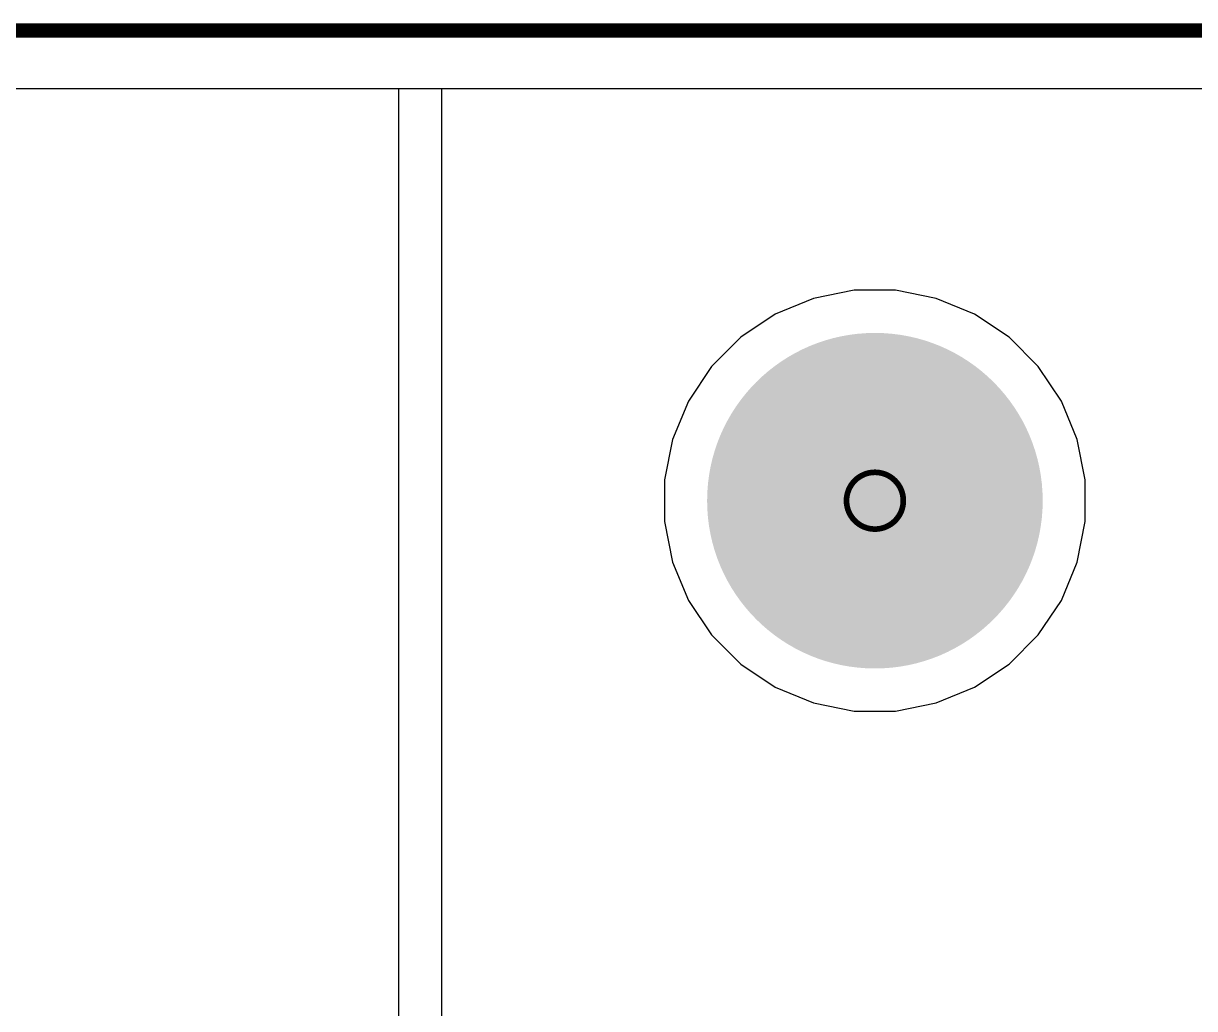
# Model space of a CAD drawing. Header units: inches. Extents: x -17.5 to 14.7, y -6.2 to 5.9.
# Drawn here: x 2.968 to 3.3802, y 3.2543 to 3.6011 of the extents above; entities that cross this region are included whole.
import ezdxf

# ---------------------------------------------------------------- set-up
doc = ezdxf.new("R2010")
doc.units = ezdxf.units.IN
doc.header["$MEASUREMENT"] = 0
for name, color, linetype in [('Board Outline', 216, 'Continuous'), ('Bottom Layer', 5, 'Continuous'), ('Bottom Solder', 6, 'Continuous'), ('Drill Drawing', 1, 'Continuous'), ('Ground Layer', 76, 'Continuous'), ('Pad Holes', 156, 'Continuous'), ('Power Layer', 16, 'Continuous'), ('Top Layer', 1, 'Continuous'), ('Top Solder', 216, 'Continuous')]:
    doc.layers.add(name, color=color, linetype=linetype)

msp = doc.modelspace()

# ---------------------------------------------------------------- hatches: boundary and pattern name
at = {"layer": 'Bottom Solder'}
h = msp.add_hatch(color=6, dxfattribs=at)
edge = h.paths.add_edge_path()
edge.add_arc((3.26772, 3.43307), 0.004, 0, 360)
at = {"layer": 'Pad Holes'}
h = msp.add_hatch(color=7, dxfattribs=at)
edge = h.paths.add_edge_path()
edge.add_arc((3.26772, 3.43307), 0.05906, 0, 360)
at = {"layer": 'Top Solder'}
h = msp.add_hatch(color=216, dxfattribs=at)
edge = h.paths.add_edge_path()
edge.add_arc((3.26772, 3.43307), 0.004, 0, 360)

# ---------------------------------------------------------------- linework, layer by layer
at = {"layer": 'Board Outline'}
msp.add_lwpolyline([(-0.95851, 3.59858, 0.005, 0.005, 0), (3.56905, 3.59858, 0.005, 0.005, 0)], format="xyseb", dxfattribs=at)
at = {"layer": 'Bottom Layer'}
for p, q in [((-0.93812, 3.57818), (3.54866, 3.57818)), ((3.24612, 3.50428), (3.23264, 3.4987)), ((3.26042, 3.50713), (3.24612, 3.50428)), ((3.27501, 3.50713), (3.26042, 3.50713)), ((3.28932, 3.50428), (3.27501, 3.50713)), ((3.30279, 3.4987), (3.28932, 3.50428)), ((3.23264, 3.4987), (3.22051, 3.49059)), ((3.31492, 3.49059), (3.30279, 3.4987)), ((3.22051, 3.49059), (3.21019, 3.48028)), ((3.32524, 3.48028), (3.31492, 3.49059)), ((3.21019, 3.48028), (3.20209, 3.46815)), ((3.33334, 3.46815), (3.32524, 3.48028)), ((3.20209, 3.46815), (3.19651, 3.45467)), ((3.33893, 3.45467), (3.33334, 3.46815)), ((3.19651, 3.45467), (3.19366, 3.44036)), ((3.34177, 3.44036), (3.33893, 3.45467)), ((3.19366, 3.44036), (3.19366, 3.42578)), ((3.34177, 3.42578), (3.34177, 3.44036)), ((3.19366, 3.42578), (3.19651, 3.41147)), ((3.33893, 3.41147), (3.34177, 3.42578)), ((3.19651, 3.41147), (3.20209, 3.39799)), ((3.33334, 3.39799), (3.33893, 3.41147)), ((3.20209, 3.39799), (3.21019, 3.38586)), ((3.32524, 3.38586), (3.33334, 3.39799)), ((3.21019, 3.38586), (3.22051, 3.37555)), ((3.31492, 3.37555), (3.32524, 3.38586)), ((3.22051, 3.37555), (3.23264, 3.36744)), ((3.30279, 3.36744), (3.31492, 3.37555)), ((3.23264, 3.36744), (3.24612, 3.36186)), ((3.28932, 3.36186), (3.30279, 3.36744)), ((3.24612, 3.36186), (3.26042, 3.35902)), ((3.27501, 3.35902), (3.28932, 3.36186)), ((3.26042, 3.35902), (3.27501, 3.35902))]:
    msp.add_line(p, q, dxfattribs=at)
at = {"layer": 'Drill Drawing'}
for points in [[(3.27772, 3.43307, 0.002, 0.002, 1), (3.25772, 3.43307, 0.002, 0.002, 1)], [(3.25722, 3.43307, 0.001, 0.001, 1), (3.25822, 3.43307, 0.001, 0.001, 1)], [(3.27722, 3.43307, 0.001, 0.001, 1), (3.27822, 3.43307, 0.001, 0.001, 1)]]:
    msp.add_lwpolyline(points, format="xyseb", close=True, dxfattribs=at)
at = {"layer": 'Ground Layer'}
for p, q in [((-0.93812, 3.57818), (3.54866, 3.57818)), ((3.24612, 3.50428), (3.23264, 3.4987)), ((3.26042, 3.50713), (3.24612, 3.50428)), ((3.27501, 3.50713), (3.26042, 3.50713)), ((3.28932, 3.50428), (3.27501, 3.50713)), ((3.30279, 3.4987), (3.28932, 3.50428)), ((3.23264, 3.4987), (3.22051, 3.49059)), ((3.31492, 3.49059), (3.30279, 3.4987)), ((3.22051, 3.49059), (3.21019, 3.48028)), ((3.32524, 3.48028), (3.31492, 3.49059)), ((3.21019, 3.48028), (3.20209, 3.46815)), ((3.33334, 3.46815), (3.32524, 3.48028)), ((3.20209, 3.46815), (3.19651, 3.45467)), ((3.33893, 3.45467), (3.33334, 3.46815)), ((3.19651, 3.45467), (3.19366, 3.44036)), ((3.34177, 3.44036), (3.33893, 3.45467)), ((3.19366, 3.44036), (3.19366, 3.42578)), ((3.34177, 3.42578), (3.34177, 3.44036)), ((3.19366, 3.42578), (3.19651, 3.41147)), ((3.33893, 3.41147), (3.34177, 3.42578)), ((3.19651, 3.41147), (3.20209, 3.39799)), ((3.33334, 3.39799), (3.33893, 3.41147)), ((3.20209, 3.39799), (3.21019, 3.38586)), ((3.32524, 3.38586), (3.33334, 3.39799)), ((3.21019, 3.38586), (3.22051, 3.37555)), ((3.31492, 3.37555), (3.32524, 3.38586)), ((3.22051, 3.37555), (3.23264, 3.36744)), ((3.30279, 3.36744), (3.31492, 3.37555)), ((3.23264, 3.36744), (3.24612, 3.36186)), ((3.28932, 3.36186), (3.30279, 3.36744)), ((3.24612, 3.36186), (3.26042, 3.35902)), ((3.27501, 3.35902), (3.28932, 3.36186)), ((3.26042, 3.35902), (3.27501, 3.35902))]:
    msp.add_line(p, q, dxfattribs=at)
at = {"layer": 'Power Layer'}
for p, q in [((-0.93812, 3.57818), (3.1, 3.57818)), ((3.1, 3.57818), (3.1, 3.15915)), ((3.11529, 3.17445), (3.11529, 3.57818)), ((3.11529, 3.57818), (3.54866, 3.57818)), ((3.24612, 3.50428), (3.23264, 3.4987)), ((3.26042, 3.50713), (3.24612, 3.50428)), ((3.27501, 3.50713), (3.26042, 3.50713)), ((3.28932, 3.50428), (3.27501, 3.50713)), ((3.30279, 3.4987), (3.28932, 3.50428)), ((3.23264, 3.4987), (3.22051, 3.49059)), ((3.31492, 3.49059), (3.30279, 3.4987)), ((3.22051, 3.49059), (3.21019, 3.48028)), ((3.32524, 3.48028), (3.31492, 3.49059)), ((3.21019, 3.48028), (3.20209, 3.46815)), ((3.33334, 3.46815), (3.32524, 3.48028)), ((3.20209, 3.46815), (3.19651, 3.45467)), ((3.33893, 3.45467), (3.33334, 3.46815)), ((3.19651, 3.45467), (3.19366, 3.44036)), ((3.34177, 3.44036), (3.33893, 3.45467)), ((3.19366, 3.44036), (3.19366, 3.42578)), ((3.34177, 3.42578), (3.34177, 3.44036)), ((3.19366, 3.42578), (3.19651, 3.41147)), ((3.33893, 3.41147), (3.34177, 3.42578)), ((3.19651, 3.41147), (3.20209, 3.39799)), ((3.33334, 3.39799), (3.33893, 3.41147)), ((3.20209, 3.39799), (3.21019, 3.38586)), ((3.32524, 3.38586), (3.33334, 3.39799)), ((3.21019, 3.38586), (3.22051, 3.37555)), ((3.31492, 3.37555), (3.32524, 3.38586)), ((3.22051, 3.37555), (3.23264, 3.36744)), ((3.30279, 3.36744), (3.31492, 3.37555)), ((3.23264, 3.36744), (3.24612, 3.36186)), ((3.28932, 3.36186), (3.30279, 3.36744)), ((3.24612, 3.36186), (3.26042, 3.35902)), ((3.27501, 3.35902), (3.28932, 3.36186)), ((3.26042, 3.35902), (3.27501, 3.35902))]:
    msp.add_line(p, q, dxfattribs=at)
at = {"layer": 'Top Layer'}
for p, q in [((-0.93812, 3.57818), (3.54866, 3.57818)), ((3.24612, 3.50428), (3.23264, 3.4987)), ((3.26042, 3.50713), (3.24612, 3.50428)), ((3.27501, 3.50713), (3.26042, 3.50713)), ((3.28932, 3.50428), (3.27501, 3.50713)), ((3.30279, 3.4987), (3.28932, 3.50428)), ((3.23264, 3.4987), (3.22051, 3.49059)), ((3.31492, 3.49059), (3.30279, 3.4987)), ((3.22051, 3.49059), (3.21019, 3.48028)), ((3.32524, 3.48028), (3.31492, 3.49059)), ((3.21019, 3.48028), (3.20209, 3.46815)), ((3.33334, 3.46815), (3.32524, 3.48028)), ((3.20209, 3.46815), (3.19651, 3.45467)), ((3.33893, 3.45467), (3.33334, 3.46815)), ((3.19651, 3.45467), (3.19366, 3.44036)), ((3.34177, 3.44036), (3.33893, 3.45467)), ((3.19366, 3.44036), (3.19366, 3.42578)), ((3.34177, 3.42578), (3.34177, 3.44036)), ((3.19366, 3.42578), (3.19651, 3.41147)), ((3.33893, 3.41147), (3.34177, 3.42578)), ((3.19651, 3.41147), (3.20209, 3.39799)), ((3.33334, 3.39799), (3.33893, 3.41147)), ((3.20209, 3.39799), (3.21019, 3.38586)), ((3.32524, 3.38586), (3.33334, 3.39799)), ((3.21019, 3.38586), (3.22051, 3.37555)), ((3.31492, 3.37555), (3.32524, 3.38586)), ((3.22051, 3.37555), (3.23264, 3.36744)), ((3.30279, 3.36744), (3.31492, 3.37555)), ((3.23264, 3.36744), (3.24612, 3.36186)), ((3.28932, 3.36186), (3.30279, 3.36744)), ((3.24612, 3.36186), (3.26042, 3.35902)), ((3.27501, 3.35902), (3.28932, 3.36186)), ((3.26042, 3.35902), (3.27501, 3.35902))]:
    msp.add_line(p, q, dxfattribs=at)

doc.saveas('drawing.dxf')
